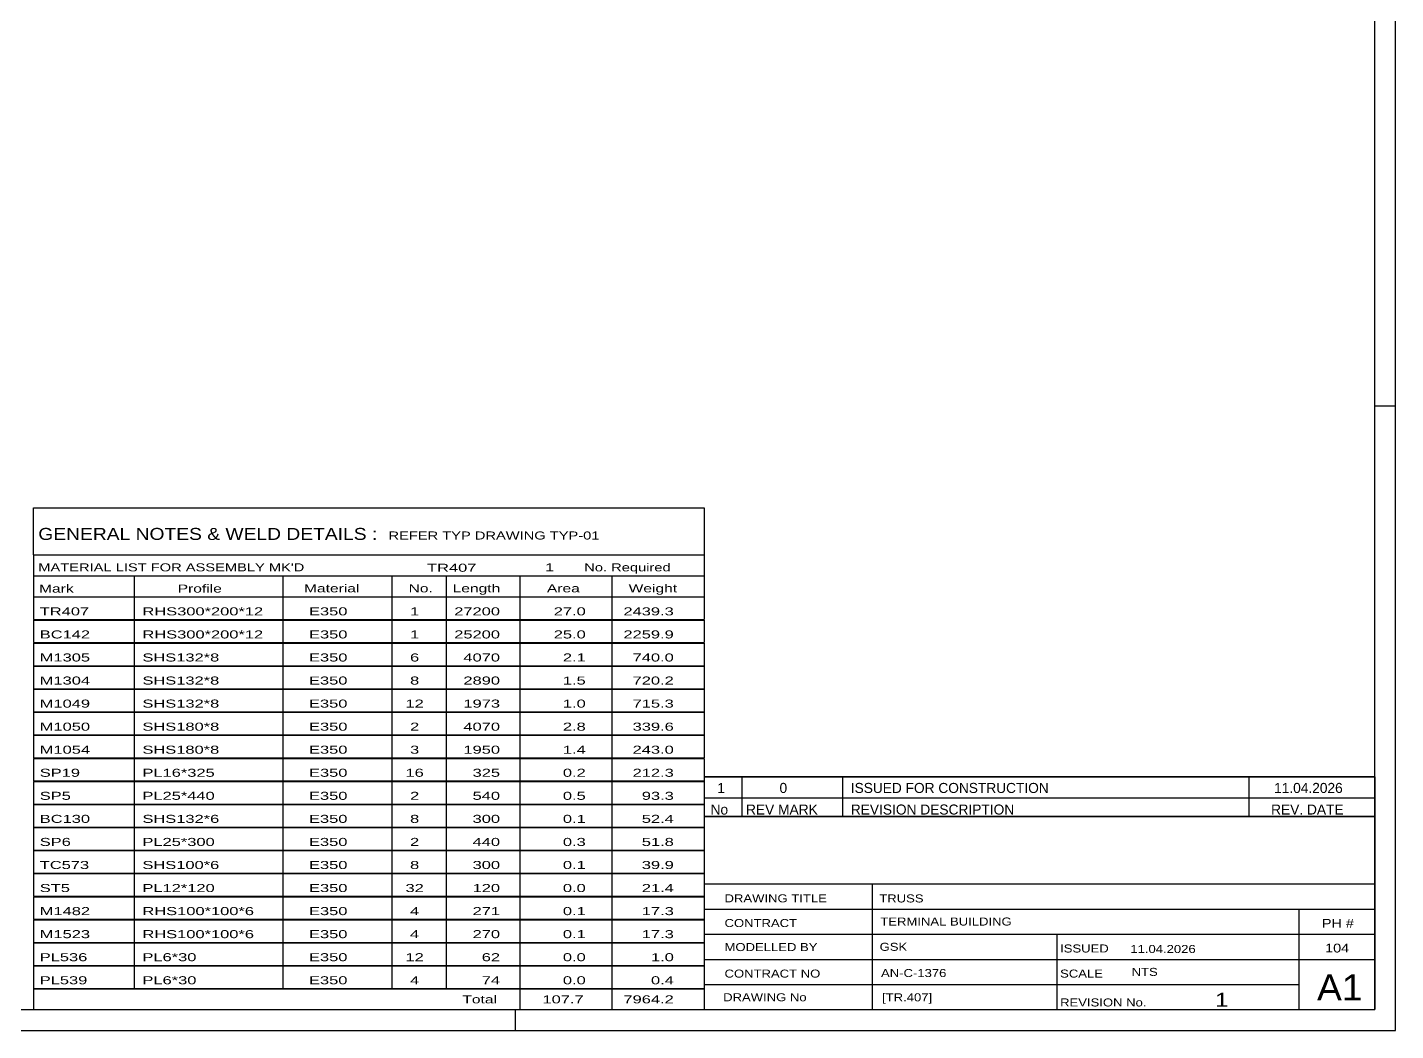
# Model space of a CAD drawing. Header units: millimetres. Extents: x -82 to 1107, y -663 to 178.
# Drawn here: x 780.6 to 1107, y -663.5 to -424.1 of the extents above; entities that cross this region are included whole.
import ezdxf

# ---------------------------------------------------------------- set-up
doc = ezdxf.new("R2010")
doc.units = ezdxf.units.MM
doc.styles.add('Arial Narrow', font='ARIALN.TTF', dxfattribs={"height": 0.2})

# ---------------------------------------------------------------- blocks, each defined once
blk = doc.blocks.new('Unknown-348431369-1163')
at = {"color": 5, "linetype": 'Continuous'}
for p, q in [((1107.01, -663.45), (1107.01, 177.55)), ((1102.01, -658.45), (1102.01, 172.55)), ((1107.01, -514.45), (1102.01, -514.45)), ((-76.99, -658.45), (1102.01, -658.45)), ((897.01, -663.45), (897.01, -658.45)), ((-81.99, -663.45), (1107.01, -663.45))]:
    blk.add_line(p, q, dxfattribs=at)
blk = doc.blocks.new('Unknown-348431369-21141')
at = {"color": 7, "linetype": 'Continuous'}
for p, q in [((942.01, -612.4), (942.01, -658.45)), ((942.01, -612.4), (1102.01, -612.4)), ((1102.01, -612.45), (1102.01, -658.45)), ((942.01, -628.45), (1102.01, -628.45)), ((982.15, -628.45), (982.15, -658.45)), ((942.01, -634.45), (1102.01, -634.45)), ((1084.01, -658.4), (1084.01, -634.4)), ((942.01, -640.45), (1102.01, -640.45)), ((1026.15, -640.45), (1026.15, -658.45)), ((942.01, -646.45), (1102.01, -646.45)), ((942.01, -652.45), (1084.01, -652.45)), ((942.01, -658.45), (1102.01, -658.45))]:
    blk.add_line(p, q, dxfattribs=at)
at = {"color": 7, "style": 'Arial Narrow'}
for s, height, width, p in [('DRAWING TITLE', 1.9089, 1.425378, (946.89, -632.85)), ('TRUSS ', 1.909, 1.425378, (983.81, -632.87)), ('TERMINAL BUILDING', 1.9089, 1.425378, (984.06, -638.38)), ('CONTRACT', 1.909, 1.425378, (946.89, -638.74)), ('MODELLED BY', 1.9089, 1.425378, (946.89, -644.47)), ('GSK', 1.909, 1.425378, (983.89, -644.41)), ('ISSUED', 1.909, 1.425378, (1026.95, -644.81)), ('11.04.2026', 1.909, 1.425378, (1043.7, -644.93)), ('CONTRACT NO', 1.9089, 1.425378, (946.89, -650.8)), ('AN-C-1376', 1.909, 1.425378, (984.23, -650.67)), ('SCALE', 1.909, 1.425378, (1026.95, -650.8)), ('A1', 6.204, 1.25, (1088.25, -656.25)), ('DRAWING No', 1.909, 1.425378, (946.56, -656.45)), ('[TR.407]', 1.909, 1.425378, (984.47, -656.46)), ('REVISION No.', 1.9089, 1.425378, (1026.95, -657.68)), ('1', 3.34, 1.5, (1063.92, -657.77))]:
    blk.add_text(s, height=height, dxfattribs=dict(at, width=width)).set_placement(p)
at = {"color": 7, "linetype": 'Continuous', "style": 'Arial Narrow'}
for s, height, width, p in [('PH #', 2.1, 1.42538, (1089.41, -638.9)), ('104', 2.1, 1.42538, (1090.19, -644.8)), ('NTS', 1.909, 1.425378, (1044.01, -650.4))]:
    blk.add_text(s, height=height, dxfattribs=dict(at, width=width)).set_placement(p)
blk = doc.blocks.new('Unknown-348431369-21142')
at = {"color": 7, "linetype": 'Continuous'}
for p, q in [((942.01, -602.9), (1102.01, -602.9)), ((1102.01, -602.9), (942.01, -602.9)), ((942.01, -602.9), (942.01, -607.9)), ((951.01, -602.9), (951.01, -607.9)), ((975.01, -602.9), (975.01, -607.9)), ((1072.01, -602.9), (1072.01, -607.9)), ((1102.01, -602.9), (1102.01, -607.9)), ((942.01, -607.9), (1102.01, -607.9)), ((942.01, -607.9), (942.01, -612.4)), ((942.01, -607.9), (1102.01, -607.9)), ((951.01, -607.9), (951.01, -612.4)), ((975.01, -607.9), (975.01, -612.4)), ((1072.01, -607.9), (1072.01, -612.4)), ((1102.01, -607.9), (1102.01, -612.4)), ((1102.01, -612.4), (942.01, -612.4))]:
    blk.add_line(p, q, dxfattribs=at)
at = {"color": 7, "linetype": 'Continuous', "style": 'Arial Narrow'}
for s, height, width, p in [('1', 2.39, 1.196471, (945.16, -606.75)), ('0', 2.39, 1.196471, (960.01, -606.75)), ('ISSUED FOR CONSTRUCTION', 2.3861, 1.196471, (977.01, -606.75)), ('11.04.2026', 2.386, 1.196471, (1078.01, -606.75)), ('No', 2.386, 1.2, (943.55, -611.9)), ('REV MARK', 2.386, 1.2, (952.01, -611.9)), ('REVISION DESCRIPTION', 2.3861, 1.2, (977.01, -611.9)), ('REV. DATE', 2.386, 1.2, (1077.29, -611.9))]:
    blk.add_text(s, height=height, dxfattribs=dict(at, width=width)).set_placement(p)
blk = doc.blocks.new('Unknown-348431369-21143')
at = {"color": 7, "linetype": 'Continuous'}
for p, q in [((782.01, -538.7), (942.01, -538.7)), ((782.01, -549.95), (782.01, -538.7)), ((942.01, -538.7), (942.01, -549.95)), ((782.01, -549.95), (942.01, -549.95)), ((782.01, -549.95), (782.01, -554.95)), ((942.01, -549.95), (942.01, -554.95)), ((782.01, -554.95), (942.01, -554.95)), ((782.01, -554.95), (782.01, -559.95)), ((806.01, -554.95), (806.01, -559.95)), ((841.51, -554.95), (841.51, -559.95)), ((867.51, -554.95), (867.51, -559.95)), ((880.51, -554.95), (880.51, -559.95)), ((898.01, -554.95), (898.01, -559.95)), ((920.01, -554.95), (920.01, -559.95)), ((942.01, -554.95), (942.01, -559.95)), ((782.01, -559.95), (942.01, -559.95)), ((782.01, -560), (782.01, -565.4)), ((782.01, -560), (942.01, -560)), ((806.01, -559.95), (806.01, -565.45)), ((841.51, -559.95), (841.51, -565.45)), ((867.51, -559.95), (867.51, -565.45)), ((880.51, -559.95), (880.51, -565.45)), ((898.01, -559.95), (898.01, -565.45)), ((920.01, -559.95), (920.01, -565.45)), ((942.01, -560), (942.01, -565.4)), ((782.01, -565.4), (942.01, -565.4)), ((782.01, -565.5), (782.01, -570.9)), ((782.01, -565.5), (942.01, -565.5)), ((806.01, -565.45), (806.01, -570.95)), ((841.51, -565.45), (841.51, -570.95)), ((867.51, -565.45), (867.51, -570.95)), ((880.51, -565.45), (880.51, -570.95)), ((898.01, -565.45), (898.01, -570.95)), ((920.01, -565.45), (920.01, -570.95)), ((942.01, -565.5), (942.01, -570.9)), ((782.01, -570.9), (942.01, -570.9)), ((782.01, -571), (782.01, -576.4)), ((782.01, -571), (942.01, -571)), ((806.01, -570.95), (806.01, -576.45)), ((841.51, -570.95), (841.51, -576.45)), ((867.51, -570.95), (867.51, -576.45)), ((880.51, -570.95), (880.51, -576.45)), ((898.01, -570.95), (898.01, -576.45)), ((920.01, -570.95), (920.01, -576.45)), ((942.01, -571), (942.01, -576.4)), ((782.01, -576.4), (942.01, -576.4)), ((782.01, -576.5), (782.01, -581.9)), ((782.01, -576.5), (942.01, -576.5)), ((806.01, -576.45), (806.01, -581.95)), ((841.51, -576.45), (841.51, -581.95)), ((867.51, -576.45), (867.51, -581.95)), ((880.51, -576.45), (880.51, -581.95)), ((898.01, -576.45), (898.01, -581.95)), ((920.01, -576.45), (920.01, -581.95)), ((942.01, -576.5), (942.01, -581.9)), ((782.01, -581.9), (942.01, -581.9)), ((782.01, -582), (782.01, -587.4)), ((782.01, -582), (942.01, -582)), ((806.01, -581.95), (806.01, -587.45)), ((841.51, -581.95), (841.51, -587.45)), ((867.51, -581.95), (867.51, -587.45)), ((880.51, -581.95), (880.51, -587.45)), ((898.01, -581.95), (898.01, -587.45)), ((920.01, -581.95), (920.01, -587.45)), ((942.01, -582), (942.01, -587.4)), ((782.01, -587.4), (942.01, -587.4)), ((782.01, -587.5), (782.01, -592.9)), ((782.01, -587.5), (942.01, -587.5)), ((806.01, -587.45), (806.01, -592.95)), ((841.51, -587.45), (841.51, -592.95)), ((867.51, -587.45), (867.51, -592.95)), ((880.51, -587.45), (880.51, -592.95)), ((898.01, -587.45), (898.01, -592.95)), ((920.01, -587.45), (920.01, -592.95)), ((942.01, -587.5), (942.01, -592.9)), ((782.01, -592.9), (942.01, -592.9)), ((782.01, -593), (782.01, -598.4)), ((782.01, -593), (942.01, -593)), ((806.01, -592.95), (806.01, -598.45)), ((841.51, -592.95), (841.51, -598.45)), ((867.51, -592.95), (867.51, -598.45)), ((880.51, -592.95), (880.51, -598.45)), ((898.01, -592.95), (898.01, -598.45)), ((920.01, -592.95), (920.01, -598.45)), ((942.01, -593), (942.01, -598.4)), ((782.01, -598.4), (942.01, -598.4)), ((782.01, -598.5), (782.01, -603.9)), ((782.01, -598.5), (942.01, -598.5)), ((806.01, -598.45), (806.01, -603.95)), ((841.51, -598.45), (841.51, -603.95)), ((867.51, -598.45), (867.51, -603.95)), ((880.51, -598.45), (880.51, -603.95)), ((898.01, -598.45), (898.01, -603.95)), ((920.01, -598.45), (920.01, -603.95)), ((942.01, -598.5), (942.01, -603.9)), ((782.01, -603.9), (942.01, -603.9)), ((782.01, -604), (782.01, -609.4)), ((782.01, -604), (942.01, -604)), ((806.01, -603.95), (806.01, -609.45)), ((841.51, -603.95), (841.51, -609.45)), ((867.51, -603.95), (867.51, -609.45)), ((880.51, -603.95), (880.51, -609.45)), ((898.01, -603.95), (898.01, -609.45)), ((920.01, -603.95), (920.01, -609.45)), ((942.01, -604), (942.01, -609.4)), ((782.01, -609.4), (942.01, -609.4)), ((782.01, -609.5), (782.01, -614.9)), ((782.01, -609.5), (942.01, -609.5)), ((806.01, -609.45), (806.01, -614.95)), ((841.51, -609.45), (841.51, -614.95)), ((867.51, -609.45), (867.51, -614.95)), ((880.51, -609.45), (880.51, -614.95)), ((898.01, -609.45), (898.01, -614.95)), ((920.01, -609.45), (920.01, -614.95)), ((942.01, -609.5), (942.01, -614.9)), ((782.01, -614.9), (942.01, -614.9)), ((782.01, -615), (782.01, -620.4)), ((782.01, -615), (942.01, -615)), ((806.01, -614.95), (806.01, -620.45)), ((841.51, -614.95), (841.51, -620.45)), ((867.51, -614.95), (867.51, -620.45)), ((880.51, -614.95), (880.51, -620.45)), ((898.01, -614.95), (898.01, -620.45)), ((920.01, -614.95), (920.01, -620.45)), ((942.01, -615), (942.01, -620.4)), ((782.01, -620.4), (942.01, -620.4)), ((782.01, -620.5), (782.01, -625.9)), ((782.01, -620.5), (942.01, -620.5)), ((806.01, -620.45), (806.01, -625.95)), ((841.51, -620.45), (841.51, -625.95)), ((867.51, -620.45), (867.51, -625.95)), ((880.51, -620.45), (880.51, -625.95)), ((898.01, -620.45), (898.01, -625.95)), ((920.01, -620.45), (920.01, -625.95)), ((942.01, -620.5), (942.01, -625.9)), ((782.01, -625.9), (942.01, -625.9)), ((782.01, -626), (782.01, -631.4)), ((782.01, -626), (942.01, -626)), ((806.01, -625.95), (806.01, -631.45)), ((841.51, -625.95), (841.51, -631.45)), ((867.51, -625.95), (867.51, -631.45)), ((880.51, -625.95), (880.51, -631.45)), ((898.01, -625.95), (898.01, -631.45)), ((920.01, -625.95), (920.01, -631.45)), ((942.01, -626), (942.01, -631.4)), ((782.01, -631.4), (942.01, -631.4)), ((782.01, -631.5), (782.01, -636.9)), ((782.01, -631.5), (942.01, -631.5)), ((806.01, -631.45), (806.01, -636.95)), ((841.51, -631.45), (841.51, -636.95)), ((867.51, -631.45), (867.51, -636.95)), ((880.51, -631.45), (880.51, -636.95)), ((898.01, -631.45), (898.01, -636.95)), ((920.01, -631.45), (920.01, -636.95)), ((942.01, -631.5), (942.01, -636.9)), ((782.01, -636.9), (942.01, -636.9)), ((782.01, -637), (782.01, -642.4)), ((782.01, -637), (942.01, -637)), ((806.01, -636.95), (806.01, -642.45)), ((841.51, -636.95), (841.51, -642.45)), ((867.51, -636.95), (867.51, -642.45)), ((880.51, -636.95), (880.51, -642.45)), ((898.01, -636.95), (898.01, -642.45)), ((920.01, -636.95), (920.01, -642.45)), ((942.01, -637), (942.01, -642.4)), ((782.01, -642.4), (942.01, -642.4)), ((782.01, -642.5), (782.01, -647.9)), ((782.01, -642.5), (942.01, -642.5)), ((806.01, -642.45), (806.01, -647.95)), ((841.51, -642.45), (841.51, -647.95)), ((867.51, -642.45), (867.51, -647.95)), ((880.51, -642.45), (880.51, -647.95)), ((898.01, -642.45), (898.01, -647.95)), ((920.01, -642.45), (920.01, -647.95)), ((942.01, -642.5), (942.01, -647.9)), ((782.01, -647.9), (942.01, -647.9)), ((782.01, -648), (782.01, -653.4)), ((782.01, -648), (942.01, -648)), ((806.01, -647.95), (806.01, -653.45)), ((841.51, -647.95), (841.51, -653.45)), ((867.51, -647.95), (867.51, -653.45)), ((880.51, -647.95), (880.51, -653.45)), ((898.01, -647.95), (898.01, -653.45)), ((920.01, -647.95), (920.01, -653.45)), ((942.01, -648), (942.01, -653.4)), ((782.01, -653.4), (942.01, -653.4)), ((782.01, -653.45), (942.01, -653.45)), ((782.01, -653.45), (782.01, -658.45)), ((898.01, -653.45), (898.01, -658.45)), ((920.01, -653.45), (920.01, -658.45)), ((942.01, -653.45), (942.01, -658.45)), ((782.01, -658.45), (942.01, -658.45))]:
    blk.add_line(p, q, dxfattribs=at)
at = {"color": 7, "style": 'Arial Narrow'}
for s, height, width, p in [('GENERAL NOTES & WELD DETAILS :', 2.8633, 1.4, (783.16, -546.39)), ('REFER TYP DRAWING TYP-01', 1.9089, 1.6, (866.71, -546.29)), ("MATERIAL LIST FOR ASSEMBLY MK'D", 1.9089, 1.6, (783.16, -553.89)), ('TR407', 1.909, 1.794707, (875.91, -553.98)), ('1', 1.91, 1.794707, (904.09, -553.89)), ('No. Required', 1.9089, 1.6, (913.42, -553.89)), ('Mark', 1.909, 1.7, (783.34, -558.95)), ('Profile', 1.909, 1.7, (816.42, -558.95)), ('Material', 1.909, 1.7, (846.55, -558.89)), ('No.', 1.909, 1.7, (871.51, -558.89)), ('Length', 1.909, 1.7, (882.01, -558.89)), ('Area', 1.909, 1.7, (904.51, -558.89)), ('Weight', 1.909, 1.7, (924.01, -558.89))]:
    blk.add_text(s, height=height, dxfattribs=dict(at, width=width)).set_placement(p)
at = {"color": 7, "linetype": 'Continuous', "style": 'Arial Narrow'}
for s, height, width, p in [('TR407', 1.909, 1.794707, (783.51, -564.39)), ('RHS300*200*12', 1.9089, 1.794707, (808.01, -564.39)), ('E350', 1.909, 1.794707, (847.75, -564.39)), ('1', 1.91, 1.794707, (871.86, -564.39)), ('27200', 1.909, 1.794707, (882.4, -564.39)), ('27.0', 1.909, 1.794707, (906.14, -564.39)), ('2439.3', 1.909, 1.794707, (922.77, -564.39)), ('BC142', 1.909, 1.794707, (783.51, -569.89)), ('RHS300*200*12', 1.9089, 1.794707, (808.01, -569.89)), ('E350', 1.909, 1.794707, (847.75, -569.89)), ('1', 1.91, 1.794707, (871.86, -569.89)), ('25200', 1.909, 1.794707, (882.4, -569.89)), ('25.0', 1.909, 1.794707, (906.14, -569.89)), ('2259.9', 1.909, 1.794707, (922.77, -569.89)), ('M1305', 1.909, 1.794707, (783.51, -575.39)), ('SHS132*8', 1.909, 1.794707, (808.01, -575.39)), ('E350', 1.909, 1.794707, (847.75, -575.39)), ('6', 1.91, 1.794707, (871.86, -575.39)), ('4070', 1.909, 1.794707, (884.59, -575.39)), ('2.1', 1.909, 1.794707, (908.32, -575.39)), ('740.0', 1.909, 1.794707, (924.96, -575.39)), ('M1304', 1.909, 1.794707, (783.51, -580.89)), ('SHS132*8', 1.909, 1.794707, (808.01, -580.89)), ('E350', 1.909, 1.794707, (847.75, -580.89)), ('8', 1.91, 1.794707, (871.86, -580.89)), ('2890', 1.909, 1.794707, (884.59, -580.89)), ('1.5', 1.909, 1.794707, (908.32, -580.89)), ('720.2', 1.909, 1.794707, (924.96, -580.89)), ('M1049', 1.909, 1.794707, (783.51, -586.39)), ('SHS132*8', 1.909, 1.794707, (808.01, -586.39)), ('E350', 1.909, 1.794707, (847.75, -586.39)), ('12', 1.909, 1.794707, (870.77, -586.39)), ('1973', 1.909, 1.794707, (884.59, -586.39)), ('1.0', 1.909, 1.794707, (908.32, -586.39)), ('715.3', 1.909, 1.794707, (924.96, -586.39)), ('M1050', 1.909, 1.794707, (783.51, -591.89)), ('SHS180*8', 1.909, 1.794707, (808.01, -591.89)), ('E350', 1.909, 1.794707, (847.75, -591.89)), ('2', 1.91, 1.794707, (871.86, -591.89)), ('4070', 1.909, 1.794707, (884.59, -591.89)), ('2.8', 1.909, 1.794707, (908.32, -591.89)), ('339.6', 1.909, 1.794707, (924.96, -591.89)), ('M1054', 1.909, 1.794707, (783.51, -597.39)), ('SHS180*8', 1.909, 1.794707, (808.01, -597.39)), ('E350', 1.909, 1.794707, (847.75, -597.39)), ('3', 1.91, 1.794707, (871.86, -597.39)), ('1950', 1.909, 1.794707, (884.59, -597.39)), ('1.4', 1.909, 1.794707, (908.32, -597.39)), ('243.0', 1.909, 1.794707, (924.96, -597.39)), ('SP19', 1.909, 1.794707, (783.51, -602.89)), ('PL16*325', 1.909, 1.794707, (808.01, -602.89)), ('E350', 1.909, 1.794707, (847.75, -602.89)), ('16', 1.909, 1.794707, (870.77, -602.89)), ('325', 1.909, 1.794707, (886.78, -602.89)), ('0.2', 1.909, 1.794707, (908.32, -602.89)), ('212.3', 1.909, 1.794707, (924.96, -602.89)), ('SP5', 1.909, 1.794707, (783.51, -608.39)), ('PL25*440', 1.909, 1.794707, (808.01, -608.39)), ('E350', 1.909, 1.794707, (847.75, -608.39)), ('2', 1.91, 1.794707, (871.86, -608.39)), ('540', 1.909, 1.794707, (886.78, -608.39)), ('0.5', 1.909, 1.794707, (908.32, -608.39)), ('93.3', 1.909, 1.794707, (927.15, -608.39)), ('BC130', 1.909, 1.794707, (783.51, -613.89)), ('SHS132*6', 1.909, 1.794707, (808.01, -613.89)), ('E350', 1.909, 1.794707, (847.75, -613.89)), ('8', 1.91, 1.794707, (871.86, -613.89)), ('300', 1.909, 1.794707, (886.78, -613.89)), ('0.1', 1.909, 1.794707, (908.32, -613.89)), ('52.4', 1.909, 1.794707, (927.15, -613.89)), ('SP6', 1.909, 1.794707, (783.51, -619.39)), ('PL25*300', 1.909, 1.794707, (808.01, -619.39)), ('E350', 1.909, 1.794707, (847.75, -619.39)), ('2', 1.91, 1.794707, (871.86, -619.39)), ('440', 1.909, 1.794707, (886.78, -619.39)), ('0.3', 1.909, 1.794707, (908.32, -619.39)), ('51.8', 1.909, 1.794707, (927.15, -619.39)), ('TC573', 1.909, 1.794707, (783.51, -624.89)), ('SHS100*6', 1.909, 1.794707, (808.01, -624.89)), ('E350', 1.909, 1.794707, (847.75, -624.89)), ('8', 1.91, 1.794707, (871.86, -624.89)), ('300', 1.909, 1.794707, (886.78, -624.89)), ('0.1', 1.909, 1.794707, (908.32, -624.89)), ('39.9', 1.909, 1.794707, (927.15, -624.89)), ('ST5', 1.909, 1.794707, (783.51, -630.39)), ('PL12*120', 1.909, 1.794707, (808.01, -630.39)), ('E350', 1.909, 1.794707, (847.75, -630.39)), ('32', 1.909, 1.794707, (870.77, -630.39)), ('120', 1.909, 1.794707, (886.78, -630.39)), ('0.0', 1.909, 1.794707, (908.32, -630.39)), ('21.4', 1.909, 1.794707, (927.15, -630.39)), ('M1482', 1.909, 1.794707, (783.51, -635.89)), ('RHS100*100*6', 1.9089, 1.794707, (808.01, -635.89)), ('E350', 1.909, 1.794707, (847.75, -635.89)), ('4', 1.91, 1.794707, (871.86, -635.89)), ('271', 1.909, 1.794707, (886.78, -635.89)), ('0.1', 1.909, 1.794707, (908.32, -635.89)), ('17.3', 1.909, 1.794707, (927.15, -635.89)), ('M1523', 1.909, 1.794707, (783.51, -641.39)), ('RHS100*100*6', 1.9089, 1.794707, (808.01, -641.39)), ('E350', 1.909, 1.794707, (847.75, -641.39)), ('4', 1.91, 1.794707, (871.86, -641.39)), ('270', 1.909, 1.794707, (886.78, -641.39)), ('0.1', 1.909, 1.794707, (908.32, -641.39)), ('17.3', 1.909, 1.794707, (927.15, -641.39)), ('PL536', 1.909, 1.794707, (783.51, -646.89)), ('PL6*30', 1.909, 1.794707, (808.01, -646.89)), ('E350', 1.909, 1.794707, (847.75, -646.89)), ('12', 1.909, 1.794707, (870.77, -646.89)), ('62', 1.909, 1.794707, (888.96, -646.89)), ('0.0', 1.909, 1.794707, (908.32, -646.89)), ('1.0', 1.909, 1.794707, (929.34, -646.89)), ('PL539', 1.909, 1.794707, (783.51, -652.39)), ('PL6*30', 1.909, 1.794707, (808.01, -652.39)), ('E350', 1.909, 1.794707, (847.75, -652.39)), ('4', 1.91, 1.794707, (871.86, -652.39)), ('74', 1.909, 1.794707, (888.96, -652.39)), ('0.0', 1.909, 1.794707, (908.32, -652.39)), ('0.4', 1.909, 1.794707, (929.34, -652.39)), ('Total', 1.909, 1.7, (884.34, -656.95)), ('107.7', 1.909, 1.794707, (903.46, -656.95)), ('7964.2', 1.909, 1.794707, (922.77, -656.95))]:
    blk.add_text(s, height=height, dxfattribs=dict(at, width=width)).set_placement(p)

msp = doc.modelspace()

# ---------------------------------------------------------------- block references
for name in ['Unknown-348431369-1163', 'Unknown-348431369-21143', 'Unknown-348431369-21142', 'Unknown-348431369-21141']:
    msp.add_blockref(name, (0, 0))

doc.saveas('drawing.dxf')
